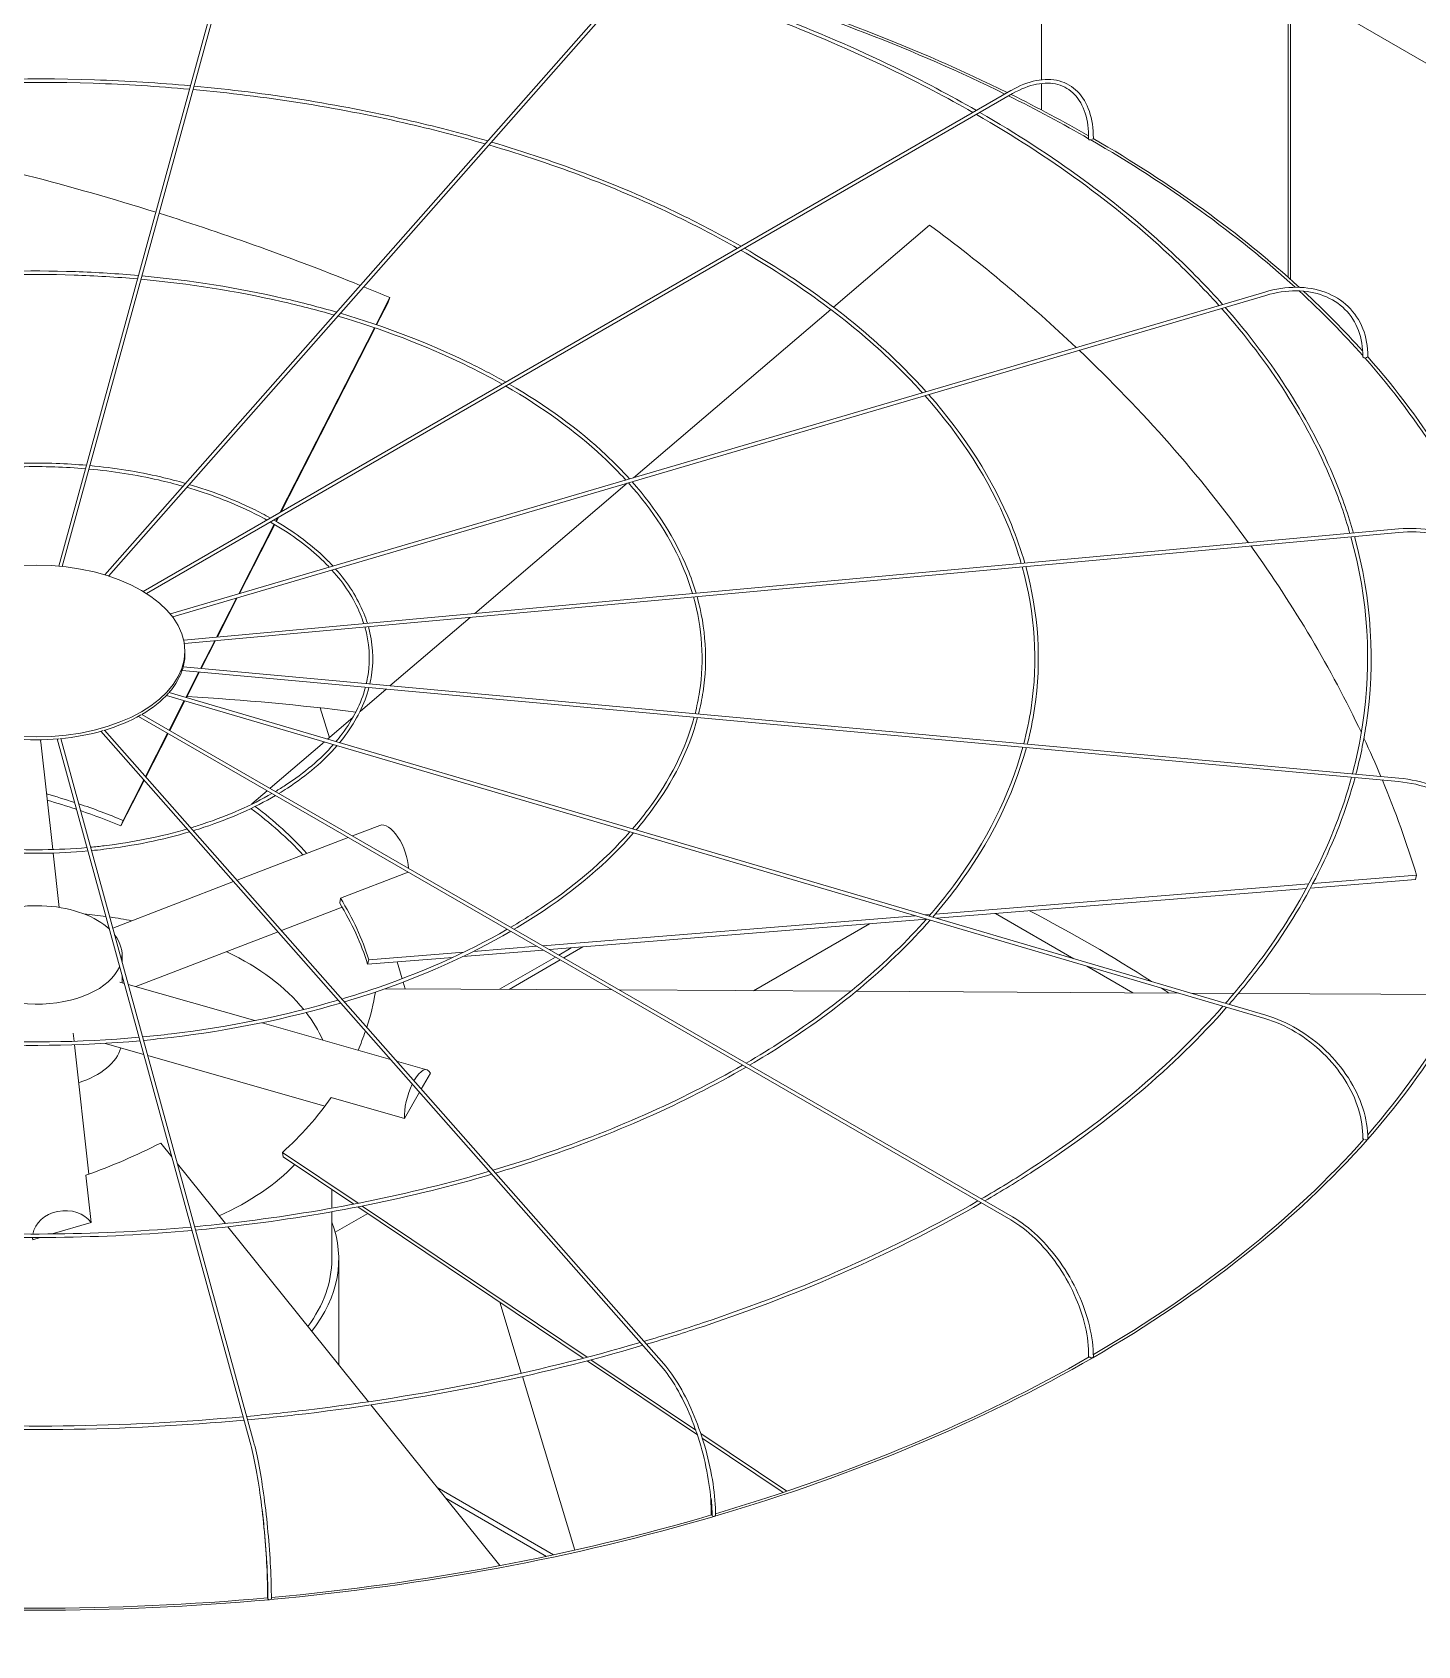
# Model space of a CAD drawing. Header units: millimetres. Extents: x -312439 to 477422, y -331570 to 212570.
# Drawn here: x 396449.8 to 396693, y 92629.3 to 92912.6 of the extents above; entities that cross this region are included whole.
import ezdxf

# ---------------------------------------------------------------- set-up
doc = ezdxf.new("R2010")
doc.units = ezdxf.units.MM

msp = doc.modelspace()

# ---------------------------------------------------------------- linework, layer by layer
at = {"color": 0, "linetype": 'Continuous', "lineweight": 0, "extrusion": (8.40036e-17, 0.816497, 0.57735)}
for p, q in [((396626.939, 93020.749), (396626.939, 92904.204)), ((396670.246, 92995.746), (396670.246, 92869.541)), ((396670.679, 92995.996), (396670.679, 92869.156)), ((396488.037, 92941.363), (396454.416, 92818.805)), ((396455.035, 92818.746), (396488.628, 92941.201)), ((396560.177, 92927.964), (396462.495, 92817.28)), ((396560.636, 92927.559), (396463.136, 92817.08)), ((396789.246, 92852.429), (396670.679, 92920.883)), ((396469.246, 92814.369), (396621.563, 92902.309)), ((396469.837, 92814.003), (396621.869, 92901.779)), ((396626.939, 92903.568), (396626.939, 92898.911)), ((396607.273, 92878.706), (396590.414, 92864.302)), ((396474.007, 92810.41), (396666.173, 92866.941)), ((396474.415, 92809.892), (396666.346, 92866.353)), ((396510.124, 92861.226), (396512.542, 92865.966)), ((396512.172, 92864.999), (396510.229, 92861.19)), ((396512.172, 92864.999), (396512.542, 92865.966)), ((396589.938, 92863.895), (396555.343, 92834.337)), ((396493.308, 92828.261), (396509.843, 92860.674)), ((396509.948, 92860.639), (396493.482, 92828.362)), ((396554.203, 92833.364), (396527.453, 92810.508)), ((396492.971, 92827.359), (396492.615, 92826.662)), ((396476.351, 92805.835), (396689.65, 92825.34)), ((396689.706, 92824.73), (396476.465, 92805.231)), ((396486.002, 92813.939), (396492.242, 92826.171)), ((396492.336, 92826.116), (396486.146, 92813.981)), ((396492.521, 92826.718), (396492.797, 92827.259)), ((396482.138, 92806.365), (396485.618, 92813.188)), ((396485.763, 92813.23), (396482.267, 92806.376)), ((396526.647, 92809.82), (396512.562, 92797.786)), ((396479.312, 92800.826), (396481.809, 92805.719)), ((396481.937, 92805.731), (396479.43, 92800.815)), ((396476.568, 92803.397), (396476.568, 92803.897)), ((396689.65, 92780.977), (396476.084, 92800.506)), ((396476.264, 92801.105), (396689.706, 92781.587)), ((396476.721, 92795.747), (396479.013, 92800.238)), ((396479.13, 92800.228), (396476.828, 92795.715)), ((396666.346, 92739.964), (396473.777, 92796.613)), ((396511.912, 92797.23), (396507.306, 92793.294)), ((396666.173, 92739.376), (396473.317, 92796.11)), ((396473.802, 92790.025), (396476.438, 92795.192)), ((396476.545, 92795.16), (396473.897, 92789.97)), ((396500.339, 92793.927), (396501.92, 92788.693)), ((396621.563, 92704.008), (396468.396, 92792.439)), ((396621.869, 92704.538), (396469.015, 92792.789)), ((396506.044, 92792.216), (396501.608, 92788.426)), ((396451.254, 92787.882), (396453.348, 92769.05)), ((396488.037, 92664.954), (396454.154, 92788.466)), ((396488.628, 92665.116), (396454.774, 92788.522)), ((396560.177, 92678.353), (396461.809, 92789.815)), ((396462.46, 92790.003), (396560.636, 92678.758)), ((396469.64, 92781.867), (396473.524, 92789.478)), ((396473.618, 92789.424), (396469.718, 92781.778)), ((396501.052, 92787.951), (396491.512, 92779.8)), ((396469.419, 92781.192), (396465.337, 92773.189)), ((396465.707, 92774.156), (396469.341, 92781.28)), ((396491.018, 92779.378), (396488.314, 92777.067)), ((396488.3, 92777.015), (396488.314, 92777.067)), ((396465.337, 92773.189), (396465.707, 92774.156)), ((396505.245, 92771.164), (396485.716, 92763.652)), ((396510.774, 92773.291), (396505.98, 92771.447)), ((396453.416, 92768.439), (396454.478, 92758.893)), ((396503.88, 92760.515), (396515.769, 92765.088)), ((396485.106, 92763.417), (396463.899, 92755.26)), ((396608.317, 92757.721), (396673.877, 92763.024)), ((396673.45, 92762.231), (396608.508, 92756.979)), ((396692.587, 92763.779), (396674.179, 92762.29)), ((396674.602, 92763.083), (396692.793, 92764.554)), ((396692.587, 92763.779), (396692.793, 92764.554)), ((396504.178, 92758.908), (396493.52, 92754.809)), ((396539.407, 92752.148), (396604.784, 92757.436)), ((396606.739, 92756.836), (396540.559, 92751.483)), ((396606.486, 92757.573), (396607.45, 92757.651)), ((396632.645, 92749.878), (396618.892, 92757.818)), ((396492.91, 92754.574), (396467.96, 92744.977)), ((396596.779, 92756.03), (396576.398, 92744.263)), ((396508.836, 92749.675), (396525.551, 92751.027)), ((396539.485, 92751.396), (396525.354, 92750.253)), ((396527.214, 92751.161), (396538.333, 92752.061)), ((396544.403, 92751.794), (396542.212, 92750.529)), ((396543.078, 92750.029), (396546.417, 92751.957)), ((396465.525, 92750.55), (396465.525, 92749.331)), ((396523.617, 92750.112), (396508.63, 92748.9)), ((396508.63, 92748.9), (396508.836, 92749.675)), ((396513.813, 92749.319), (396514.703, 92746.373)), ((396541.599, 92750.175), (396531.789, 92744.511)), ((396533.504, 92744.501), (396542.465, 92749.675)), ((396643.013, 92743.892), (396634.9, 92748.576)), ((396465.925, 92745.559), (396465.135, 92745.784)), ((396465.525, 92747.016), (396465.525, 92745.673)), ((396488.833, 92739.014), (396466.614, 92745.362)), ((396514.881, 92745.785), (396515.238, 92744.603)), ((396551.6, 92744.401), (396511.704, 92744.623)), ((396593.459, 92744.168), (396552.837, 92744.394)), ((396650.973, 92743.848), (396594.42, 92744.163)), ((396660.745, 92743.794), (396653.185, 92743.836)), ((396699.206, 92743.58), (396661.54, 92743.789)), ((396457.092, 92735.385), (396456.936, 92736.789)), ((396512.645, 92732.212), (396490.11, 92738.65)), ((396459.687, 92712.04), (396457.16, 92734.774)), ((396469.347, 92733.084), (396462.552, 92735.025)), ((396501.158, 92723.996), (396470.036, 92732.887)), ((396519.066, 92730.377), (396513.737, 92731.9)), ((396519.661, 92729.815), (396518.057, 92727.005)), ((396515.105, 92721.832), (396502.254, 92725.503)), ((396517.736, 92726.443), (396515.105, 92721.832)), ((396474.285, 92715.085), (396472.329, 92717.524)), ((396493.843, 92715.109), (396493.678, 92715.87)), ((396493.678, 92715.87), (396506.962, 92706.943)), ((396506.212, 92706.797), (396493.843, 92715.109)), ((396460.094, 92703.596), (396459.176, 92711.858)), ((396483.674, 92703.377), (396475.25, 92713.881)), ((396502.349, 92706.078), (396502.349, 92709.392)), ((396546.485, 92679.733), (396506.932, 92706.313)), ((396507.68, 92706.461), (396547.182, 92679.915)), ((396453.231, 92701.557), (396460.094, 92703.596)), ((396508.767, 92672.089), (396484.128, 92702.812)), ((396502.349, 92697.107), (396502.349, 92705.456)), ((396508.658, 92705.153), (396502.935, 92701.849)), ((396449.799, 92700.932), (396449.842, 92700.549)), ((396449.842, 92700.549), (396451.13, 92700.932)), ((396503.574, 92678.564), (396503.574, 92697.107)), ((396531.864, 92689.558), (396535.628, 92677.098)), ((396566.529, 92666.263), (396547.163, 92679.277)), ((396547.859, 92679.46), (396566.241, 92667.107)), ((396535.806, 92676.51), (396545.011, 92646.033)), ((396531.84, 92643.32), (396509.211, 92671.536)), ((396567.129, 92666.511), (396582.22, 92656.369)), ((396581.574, 92656.152), (396567.402, 92665.676)), ((396541.288, 92645.22), (396520.856, 92657.016)), ((396522.35, 92655.154), (396540.02, 92644.951))]:
    msp.add_line(p, q, dxfattribs=at)
at = {"color": 0, "linetype": 'Continuous', "lineweight": 0}
for centre, major_axis, ratio, start_param, end_param in [((396450.55, 92786.886), (-261.613, 0), 0.5773503, 4.0051997, 4.2408431), ((396450.55, 92786.886), (-262.225, 0), 0.5773503, 4.0050166, 4.2406095), ((396450.55, 92786.886), (-261.613, 0), 0.5773503, 3.9286416, 4.0018792), ((396450.55, 92786.886), (-262.225, 0), 0.5773503, 3.9309746, 4.001704), ((396450.92, 92745.169), (-236.033, 90.421), 0.5343599, 4.8289255, 5.0170065), ((396635.538, 92893.814), (0.306, -0.004), 0.5683066, 3.1415927, 3.9346429), ((396635.538, 92893.814), (0.306, -0.004), 0.5683066, 3.9346429, 5.5054392), ((396450.55, 92786.886), (-261.613, 0), 0.5773503, 3.7066773, 3.9265771), ((396635.754, 92893.939), (-0.306, 0), 0.5773503, 1.8326303, 3.1415927), ((396450.55, 92786.886), (-262.225, 0), 0.5773503, 3.705131, 3.9265633), ((396450.92, 92745.169), (-236.033, 90.421), 0.5343599, 4.6778989, 4.8264893), ((396450.755, 92744.977), (244.29, -64.884), 0.7560981, 0.9482496, 1.0897919), ((396450.92, 92745.169), (-236.033, 90.421), 0.5343599, 4.655659, 4.6753292), ((396450.55, 92786.886), (-261.613, 0), 0.5773503, 3.6151503, 3.7017035), ((396450.55, 92786.886), (-262.225, 0), 0.5773503, 3.6198551, 3.6998544), ((396450.755, 92744.977), (244.29, -64.884), 0.7560981, 0.7473423, 0.9452164), ((396683.676, 92855.56), (-0.306, 0.005), 0.5715189, 0, 0.4809344), ((396683.676, 92855.56), (-0.306, 0.005), 0.5715189, 0.4809344, 2.0517307), ((396450.55, 92786.886), (-261.613, 0), 0.5773503, 3.3623861, 3.6122993), ((396683.949, 92855.64), (-0.306, 0), 0.5773503, 1.5184711, 3.1415927), ((396450.55, 92786.886), (-262.225, 0), 0.5773503, 3.3525846, 3.6125039), ((396450.755, 92744.977), (244.29, -64.884), 0.7560981, 0.5676523, 0.7441319), ((396450.441, 92803.397), (-26.126, 0), 0.5773503, 2.9880814, 3.1415927), ((396450.441, 92803.397), (-26.126, 0), 0.5773503, 2.6739221, 2.9809447), ((396450.441, 92803.397), (-26.126, 0), 0.5773503, 2.3597628, 2.6667854), ((396450.55, 92645.646), (-261.613, 0), 0.5773503, 4.4965959, 4.611374), ((396450.441, 92803.397), (-26.126, 0), 0.5773503, 2.0456036, 2.3526262), ((396450.441, 92803.397), (-26.126, 0), 0.5773503, 1.417285, 1.7243076), ((396445.761, 92787.272), (-5.494, -0.611), 0.8148193, 3.1415927, 3.239858), ((396450.441, 92803.397), (-26.126, 0), 0.5773503, 1.7314443, 2.0384669), ((396450.755, 92744.977), (244.29, -64.884), 0.7560981, 0.5274276, 0.562586), ((396450.755, 92744.977), (244.29, -64.884), 0.7560981, 0.4379774, 0.5241031), ((396450.92, 92745.169), (56.639, -21.698), 0.5343599, 1.6636456, 1.7494756), ((396450.55, 92744.203), (-56.639, 21.698), 0.5343599, 4.7930664, 4.8825345), ((396450.92, 92745.169), (56.639, -21.698), 0.5343599, 1.5140664, 1.6514841), ((396450.755, 92744.977), (58.621, -15.57), 0.7560981, 1.0889957, 1.0897919), ((396450.755, 92744.977), (58.621, -15.57), 0.7560981, 0.8588781, 1.0770864), ((396450.55, 92744.203), (-56.639, 21.698), 0.5343599, 4.655659, 4.78086), ((396450.55, 92744.203), (58.621, -15.57), 0.7560981, 0.8715668, 1.0888975), ((396512.759, 92768.131), (-1.984, 5.159), 0.4527097, 4.0715694, 6.2831853), ((396450.55, 92786.886), (-261.613, 0), 0.5773503, 2.6753447, 2.9836943), ((396450.55, 92786.886), (-262.225, 0), 0.5773503, 2.6707914, 2.9843582), ((396450.55, 92750.55), (-14.976, 0), 0.5773503, 3.6916997, 5.4977871), ((396450.55, 92744.203), (58.621, -15.57), 0.7560981, 0.4379774, 0.6726233), ((396450.755, 92744.977), (58.621, -15.57), 0.7560981, 0.4379774, 0.6748983), ((396450.55, 92728.238), (-51.8, 0), 0.5773503, 4.4755897, 4.5522282), ((396450.55, 92728.238), (-51.8, 0), 0.5773503, 4.3841689, 4.46244), ((396450.55, 92645.646), (-261.613, 0), 0.5773503, 3.867145, 3.9833748), ((396450.55, 92750.55), (-14.976, 0), 0.5773503, 3.0357663, 3.5615783), ((396450.55, 92728.238), (-51.8, 0), 0.5773503, 3.5810046, 4.0125195), ((396450.55, 92750.55), (-14.976, 0), 0.5773503, 0.1968015, 2.9056449), ((396450.385, 92744.964), (59.282, 12.821), 0.7719474, 5.8595474, 5.99043), ((396450.55, 92645.646), (-261.613, 0), 0.5773503, 3.8494737, 3.8569689), ((396450.55, 92728.238), (-51.8, 0), 0.5773503, 3.3906549, 3.5616615), ((396450.385, 92744.964), (59.282, 12.821), 0.7719474, 5.7736505, 5.8452628), ((396450.55, 92735.642), (-14.976, 0), 0.5773503, 2.0838772, 2.9778132), ((396517.548, 92725.062), (1.518, 5.315), 0.3621096, 5.9116388, 7.2697762), ((396450.385, 92744.964), (59.282, 12.821), 0.7719474, 5.3512156, 5.5881365), ((396517.548, 92725.062), (1.518, 5.315), 0.3621096, 1.1204156, 2.3231422), ((396450.179, 92745.142), (-56.425, -22.248), 0.5660586, 1.5074553, 1.7443762), ((396450.55, 92786.886), (-262.225, 0), 0.5773503, 2.0421116, 2.6702774), ((396450.55, 92786.886), (-261.613, 0), 0.5773503, 2.358999, 2.669365), ((396683.676, 92718.336), (-0.306, 0.005), 0.5830421, 0, 1.1094484), ((396683.949, 92718.256), (-0.306, 0), 0.5773503, 0.5759933, 3.1415927), ((396450.55, 92728.238), (-51.8, 0), 0.5773503, 2.2375498, 2.6358707), ((396455.338, 92701.133), (5.494, 0.611), 0.8148193, 0.440938, 2.9148909), ((396450.55, 92697.107), (-53.025, 0), 0.5773503, 2.7158894, 3.3569527), ((396455.338, 92701.133), (5.494, 0.611), 0.8148193, 3.0505707, 3.1356266), ((396450.55, 92697.107), (51.8, 0), 0.5773503, 5.8780508, 6.2831853), ((396635.538, 92680.083), (-0.306, 0.004), 0.5862544, 0, 0.7932918), ((396450.55, 92786.886), (-261.613, 0), 0.5773503, 2.0437737, 2.355024), ((396635.754, 92679.958), (-0.306, 0), 0.5773503, 0.261834, 3.1415927), ((396450.55, 92786.886), (-262.225, 0), 0.5773503, 1.7280308, 2.0415976), ((396450.55, 92786.886), (-261.613, 0), 0.5773503, 1.7289191, 2.0406845), ((396569.281, 92652.29), (-0.306, 0.003), 0.5885883, 0, 0.4763277), ((396569.42, 92652.132), (-0.306, 0), 0.5773503, 0, 3.1415927), ((396450.55, 92646.146), (262.225, 0), 0.5773503, 3.1415927, 5.4977871), ((396450.55, 92646.146), (262.225, 0), 0.5773503, 5.4977871, 6.2831853), ((396450.55, 92786.886), (-261.613, 0), 0.5773503, 1.41439, 1.726367), ((396491.39, 92637.678), (-0.306, 0.001), 0.5898153, 0, 0.1588369), ((396450.55, 92786.886), (-262.225, 0), 0.5773503, 1.4139544, 1.727034), ((396491.438, 92637.504), (-0.306, 0), 0.5773503, 0, 3.1415927)]:
    msp.add_ellipse(centre, major_axis=major_axis, ratio=ratio, start_param=start_param, end_param=end_param, dxfattribs=at)
msp.add_ellipse((396450.441, 92803.897), major_axis=(26.126, 0), ratio=0.5773503, dxfattribs=at)
for points, knots in [([(396614.914, 92898.47), (396610.311, 92901.099), (396605.519, 92903.618), (396587.021, 92912.557), (396572.198, 92918.21), (396556.463, 92922.83)], [4.71777189, 4.71777189, 4.71777189, 4.71777189, 4.80086127, 4.80086127, 5.02732174, 5.02732174, 5.02732174, 5.02732174]), ([(396615.528, 92898.825), (396610.913, 92901.47), (396606.109, 92904.004), (396587.559, 92913), (396572.693, 92918.688), (396556.91, 92923.337)], [4.71590946, 4.71590946, 4.71590946, 4.71590946, 4.79913358, 4.79913358, 5.02600568, 5.02600568, 5.02600568, 5.02600568]), ([(396477.556, 92903.155), (396471.972, 92903.658), (396466.346, 92904.005), (396448.229, 92904.617), (396435.675, 92904.267), (396423.327, 92903.155)], [5.34296141, 5.34296141, 5.34296141, 5.34296141, 5.43938168, 5.43938168, 5.65261288, 5.65261288, 5.65261288, 5.65261288]), ([(396477.391, 92902.555), (396471.784, 92903.058), (396466.134, 92903.404), (396448.126, 92903.999), (396435.708, 92903.651), (396423.492, 92902.555)], [5.34359392, 5.34359392, 5.34359392, 5.34359392, 5.44060854, 5.44060854, 5.65198037, 5.65198037, 5.65198037, 5.65198037]), ([(396636.06, 92893.939), (396636.06, 92895.664), (396635.824, 92897.259), (396634.891, 92900.038), (396634.192, 92901.222), (396632.394, 92903.042), (396631.295, 92903.678), (396628.827, 92904.33), (396627.461, 92904.347), (396624.596, 92903.778), (396623.097, 92903.19), (396621.589, 92902.324), (396621.576, 92902.317), (396621.563, 92902.309)], [3.1415927, 3.1415927, 3.1415927, 3.1415927, 3.4557519, 3.4557519, 3.7699112, 3.7699112, 4.0826965, 4.0826965, 4.3954482, 4.3954482, 4.7096075, 4.7096075, 4.712389, 4.712389, 4.712389, 4.712389]), ([(396529.28, 92892.955), (396524.627, 92894.306), (396519.869, 92895.538), (396503.108, 92899.369), (396490.671, 92901.335), (396478.011, 92902.498)], [5.03177949, 5.03177949, 5.03177949, 5.03177949, 5.12085286, 5.12085286, 5.34001919, 5.34001919, 5.34001919, 5.34001919]), ([(396529.728, 92893.462), (396525.065, 92894.823), (396520.296, 92896.063), (396503.446, 92899.933), (396490.923, 92901.923), (396478.175, 92903.098)], [5.03001504, 5.03001504, 5.03001504, 5.03001504, 5.11913743, 5.11913743, 5.33939405, 5.33939405, 5.33939405, 5.33939405]), ([(396621.869, 92901.779), (396623.307, 92902.609), (396624.738, 92903.169), (396627.438, 92903.704), (396628.704, 92903.679), (396630.956, 92903.066), (396631.942, 92902.478), (396633.565, 92900.785), (396634.201, 92899.676), (396635.046, 92897.029), (396635.254, 92895.491), (396635.232, 92893.818)], [1.5707963, 1.5707963, 1.5707963, 1.5707963, 1.8880644, 1.8880644, 2.2053324, 2.2053324, 2.5226004, 2.5226004, 2.8398685, 2.8398685, 3.1571365, 3.1571365, 3.1571365, 3.1571365]), ([(396658.756, 92864.759), (396656.024, 92867.821), (396653.09, 92870.822), (396640.4, 92882.718), (396629.024, 92891.031), (396616.141, 92898.472)], [4.40270972, 4.40270972, 4.40270972, 4.40270972, 4.47899466, 4.47899466, 4.71221436, 4.71221436, 4.71221436, 4.71221436]), ([(396658.106, 92864.567), (396655.369, 92867.62), (396652.43, 92870.614), (396639.749, 92882.448), (396628.391, 92890.717), (396615.528, 92898.118)], [4.40451603, 4.40451603, 4.40451603, 4.40451603, 4.48100319, 4.48100319, 4.71406654, 4.71406654, 4.71406654, 4.71406654]), ([(396573.59, 92874.612), (396570.197, 92876.542), (396566.668, 92878.393), (396552.86, 92885.063), (396541.737, 92889.301), (396529.93, 92892.765)], [4.7196458, 4.7196458, 4.7196458, 4.7196458, 4.80114658, 4.80114658, 5.02763075, 5.02763075, 5.02763075, 5.02763075]), ([(396574.204, 92874.967), (396570.8, 92876.913), (396567.258, 92878.78), (396553.398, 92885.505), (396542.232, 92889.779), (396530.377, 92893.272)], [4.71715813, 4.71715813, 4.71715813, 4.71715813, 4.79884427, 4.79884427, 5.02587671, 5.02587671, 5.02587671, 5.02587671]), ([(396606.038, 92849.251), (396604.028, 92851.481), (396601.873, 92853.669), (396592.406, 92862.498), (396583.871, 92868.705), (396574.205, 92874.26)], [4.40671458, 4.40671458, 4.40671458, 4.40671458, 4.48133637, 4.48133637, 4.71470569, 4.71470569, 4.71470569, 4.71470569]), ([(396606.69, 92849.442), (396604.683, 92851.682), (396602.533, 92853.878), (396593.058, 92862.767), (396584.505, 92869.019), (396574.818, 92874.614)], [4.40429576, 4.40429576, 4.40429576, 4.40429576, 4.47865981, 4.47865981, 4.7122362, 4.7122362, 4.7122362, 4.7122362]), ([(396468.416, 92869.838), (396464.742, 92870.166), (396461.042, 92870.394), (396449.032, 92870.802), (396440.682, 92870.573), (396432.467, 92869.838)], [5.34408303, 5.34408303, 5.34408303, 5.34408303, 5.43906993, 5.43906993, 5.65149126, 5.65149126, 5.65149126, 5.65149126]), ([(396468.251, 92869.238), (396464.554, 92869.566), (396460.83, 92869.792), (396448.93, 92870.184), (396440.715, 92869.956), (396432.631, 92869.238)], [5.34503474, 5.34503474, 5.34503474, 5.34503474, 5.44090812, 5.44090812, 5.65053954, 5.65053954, 5.65053954, 5.65053954]), ([(396502.755, 92862.899), (396499.724, 92863.773), (396496.626, 92864.572), (396485.552, 92867.1), (396477.285, 92868.407), (396468.871, 92869.181)], [5.03439168, 5.03439168, 5.03439168, 5.03439168, 5.12127422, 5.12127422, 5.3396756, 5.3396756, 5.3396756, 5.3396756]), ([(396503.203, 92863.407), (396500.162, 92864.29), (396497.054, 92865.097), (396485.89, 92867.664), (396477.538, 92868.994), (396469.035, 92869.781)], [5.03173968, 5.03173968, 5.03173968, 5.03173968, 5.11870396, 5.11870396, 5.33874043, 5.33874043, 5.33874043, 5.33874043]), ([(396684.256, 92855.64), (396684.256, 92857.373), (396683.956, 92859.023), (396682.78, 92861.993), (396681.904, 92863.311), (396679.663, 92865.478), (396678.3, 92866.326), (396675.228, 92867.467), (396673.521, 92867.761), (396669.933, 92867.774), (396668.052, 92867.493), (396666.173, 92866.941)], [4.712389, 4.712389, 4.712389, 4.712389, 5.0265482, 5.0265482, 5.3407075, 5.3407075, 5.6548668, 5.6548668, 5.969026, 5.969026, 6.2831853, 6.2831853, 6.2831853, 6.2831853]), ([(396666.346, 92866.353), (396668.162, 92866.887), (396669.975, 92867.154), (396673.409, 92867.131), (396675.031, 92866.841), (396677.923, 92865.741), (396679.194, 92864.931), (396681.268, 92862.873), (396682.073, 92861.624), (396683.138, 92858.801), (396683.398, 92857.227), (396683.37, 92855.565)], [0, 0, 0, 0, 0.317268, 0.317268, 0.6345361, 0.6345361, 0.9518041, 0.9518041, 1.2690722, 1.2690722, 1.5863402, 1.5863402, 1.5863402, 1.5863402]), ([(396681.728, 92824.616), (396680.842, 92827.735), (396679.767, 92830.835), (396674.195, 92844.425), (396667.698, 92854.636), (396659.205, 92864.253)], [4.08953528, 4.08953528, 4.08953528, 4.08953528, 4.15944113, 4.15944113, 4.39851052, 4.39851052, 4.39851052, 4.39851052]), ([(396532.275, 92850.759), (396530.09, 92851.993), (396527.821, 92853.178), (396518.701, 92857.578), (396511.281, 92860.402), (396503.405, 92862.71)], [4.72327264, 4.72327264, 4.72327264, 4.72327264, 4.80171455, 4.80171455, 5.02817129, 5.02817129, 5.02817129, 5.02817129]), ([(396532.89, 92851.114), (396530.693, 92852.365), (396528.411, 92853.565), (396519.239, 92858.021), (396511.776, 92860.88), (396503.852, 92863.217)], [4.71952861, 4.71952861, 4.71952861, 4.71952861, 4.7982649, 4.7982649, 5.02554265, 5.02554265, 5.02554265, 5.02554265]), ([(396681.107, 92824.559), (396680.22, 92827.667), (396679.143, 92830.758), (396673.565, 92844.295), (396667.063, 92854.471), (396658.557, 92864.062)], [4.09036759, 4.09036759, 4.09036759, 4.09036759, 4.16055829, 4.16055829, 4.40029723, 4.40029723, 4.40029723, 4.40029723]), ([(396553.978, 92833.936), (396552.692, 92835.348), (396551.319, 92836.734), (396545.066, 92842.556), (396539.358, 92846.7), (396532.892, 92850.408)], [4.41096312, 4.41096312, 4.41096312, 4.41096312, 4.4820009, 4.4820009, 4.71586354, 4.71586354, 4.71586354, 4.71586354]), ([(396554.63, 92834.128), (396553.348, 92835.548), (396551.98, 92836.943), (396545.718, 92842.826), (396539.991, 92847.015), (396533.505, 92850.762)], [4.40730528, 4.40730528, 4.40730528, 4.40730528, 4.47799052, 4.47799052, 4.71216027, 4.71216027, 4.71216027, 4.71216027]), ([(396623.396, 92819.282), (396622.741, 92821.543), (396621.953, 92823.792), (396617.788, 92833.892), (396612.895, 92841.539), (396606.491, 92848.745)], [4.09258463, 4.09258463, 4.09258463, 4.09258463, 4.16074385, 4.16074385, 4.40108815, 4.40108815, 4.40108815, 4.40108815]), ([(396624.017, 92819.338), (396623.364, 92821.61), (396622.578, 92823.869), (396618.418, 92834.022), (396613.53, 92841.703), (396607.14, 92848.936)], [4.09145544, 4.09145544, 4.09145544, 4.09145544, 4.15925512, 4.15925512, 4.39870409, 4.39870409, 4.39870409, 4.39870409]), ([(396459.276, 92836.521), (396457.513, 92836.675), (396455.738, 92836.783), (396449.836, 92836.986), (396445.689, 92836.878), (396441.607, 92836.521)], [5.34742678, 5.34742678, 5.34742678, 5.34742678, 5.43812478, 5.43812478, 5.64814751, 5.64814751, 5.64814751, 5.64814751]), ([(396459.111, 92835.92), (396457.325, 92836.074), (396455.526, 92836.181), (396449.734, 92836.368), (396445.722, 92836.261), (396441.771, 92835.92)], [5.34934775, 5.34934775, 5.34934775, 5.34934775, 5.44178794, 5.44178794, 5.64622654, 5.64622654, 5.64622654, 5.64622654]), ([(396476.229, 92832.841), (396474.821, 92833.24), (396473.384, 92833.606), (396467.997, 92834.831), (396463.901, 92835.478), (396459.731, 92835.865)], [5.04221465, 5.04221465, 5.04221465, 5.04221465, 5.12251796, 5.12251796, 5.33864709, 5.33864709, 5.33864709, 5.33864709]), ([(396476.678, 92833.35), (396475.259, 92833.757), (396473.812, 92834.131), (396468.335, 92835.395), (396464.153, 92836.065), (396459.896, 92836.464)], [5.03687901, 5.03687901, 5.03687901, 5.03687901, 5.11739529, 5.11739529, 5.33679188, 5.33679188, 5.33679188, 5.33679188]), ([(396491.575, 92827.261), (396490.587, 92827.815), (396489.565, 92828.35), (396485.081, 92830.536), (396481.321, 92831.981), (396477.328, 92833.161)], [4.72658474, 4.72658474, 4.72658474, 4.72658474, 4.79652126, 4.79652126, 5.0245472, 5.0245472, 5.0245472, 5.0245472]), ([(396565.687, 92814.004), (396565.265, 92815.423), (396564.765, 92816.834), (396562.012, 92823.496), (396558.731, 92828.612), (396554.433, 92833.431)], [4.09685918, 4.09685918, 4.09685918, 4.09685918, 4.16111414, 4.16111414, 4.40251946, 4.40251946, 4.40251946, 4.40251946]), ([(396566.308, 92814.061), (396565.888, 92815.49), (396565.39, 92816.911), (396562.643, 92823.627), (396559.366, 92828.776), (396555.082, 92833.622)], [4.09510983, 4.09510983, 4.09510983, 4.09510983, 4.15888353, 4.15888353, 4.39893942, 4.39893942, 4.39893942, 4.39893942]), ([(396490.957, 92826.904), (396489.982, 92827.443), (396488.974, 92827.963), (396484.543, 92830.093), (396480.826, 92831.503), (396476.88, 92832.654)], [4.73414686, 4.73414686, 4.73414686, 4.73414686, 4.80339703, 4.80339703, 5.02979007, 5.02979007, 5.02979007, 5.02979007]), ([(396501.912, 92818.619), (396501.354, 92819.213), (396500.765, 92819.798), (396497.727, 92822.614), (396494.845, 92824.695), (396491.578, 92826.555)], [4.42373247, 4.42373247, 4.42373247, 4.42373247, 4.48397953, 4.48397953, 4.71933502, 4.71933502, 4.71933502, 4.71933502]), ([(396502.569, 92818.812), (396502.013, 92819.414), (396501.427, 92820.007), (396498.378, 92822.884), (396495.478, 92825.01), (396492.192, 92826.91)], [4.41624247, 4.41624247, 4.41624247, 4.41624247, 4.47598634, 4.47598634, 4.71193426, 4.71193426, 4.71193426, 4.71193426]), ([(396709.593, 92810.618), (396709.593, 92812.354), (396709.26, 92814.062), (396707.961, 92817.248), (396706.996, 92818.726), (396704.531, 92821.305), (396703.033, 92822.406), (396699.653, 92824.127), (396697.772, 92824.746), (396693.81, 92825.448), (396691.73, 92825.53), (396689.65, 92825.34)], [4.712389, 4.712389, 4.712389, 4.712389, 5.0265482, 5.0265482, 5.3407075, 5.3407075, 5.6548668, 5.6548668, 5.969026, 5.969026, 6.2831853, 6.2831853, 6.2831853, 6.2831853]), ([(396689.706, 92824.73), (396691.721, 92824.915), (396693.736, 92824.832), (396697.559, 92824.144), (396699.368, 92823.538), (396702.599, 92821.867), (396704.021, 92820.803), (396706.34, 92818.324), (396707.237, 92816.91), (396708.421, 92813.872), (396708.709, 92812.248), (396708.678, 92810.596)], [6.2831853, 6.2831853, 6.2831853, 6.2831853, 6.6004533, 6.6004533, 6.9177214, 6.9177214, 7.2349894, 7.2349894, 7.5522575, 7.5522575, 7.8695255, 7.8695255, 7.8695255, 7.8695255]), ([(396681.539, 92782.334), (396682.294, 92785.19), (396682.891, 92788.059), (396684.992, 92801.938), (396684.302, 92813.054), (396681.276, 92823.959)], [3.77541609, 3.77541609, 3.77541609, 3.77541609, 3.83978539, 3.83978539, 4.08585643, 4.08585643, 4.08585643, 4.08585643]), ([(396682.157, 92782.277), (396682.911, 92785.14), (396683.506, 92788.017), (396685.603, 92801.933), (396684.914, 92813.084), (396681.896, 92824.016)], [3.77616248, 3.77616248, 3.77616248, 3.77616248, 3.84020832, 3.84020832, 4.08505688, 4.08505688, 4.08505688, 4.08505688]), ([(396507.971, 92808.727), (396507.786, 92809.302), (396507.576, 92809.875), (396506.237, 92813.101), (396504.567, 92815.684), (396502.374, 92818.117)], [4.10975269, 4.10975269, 4.10975269, 4.10975269, 4.16221832, 4.16221832, 4.40682155, 4.40682155, 4.40682155, 4.40682155]), ([(396508.595, 92808.784), (396508.412, 92809.369), (396508.202, 92809.952), (396506.867, 92813.231), (396505.203, 92815.848), (396503.024, 92818.308)], [4.10592526, 4.10592526, 4.10592526, 4.10592526, 4.15777238, 4.15777238, 4.39963811, 4.39963811, 4.39963811, 4.39963811]), ([(396623.834, 92787.61), (396624.376, 92789.684), (396624.805, 92791.767), (396626.375, 92802.127), (396625.852, 92810.484), (396623.566, 92818.682)], [3.77736844, 3.77736844, 3.77736844, 3.77736844, 3.83971259, 3.83971259, 4.08656564, 4.08656564, 4.08656564, 4.08656564]), ([(396624.452, 92787.554), (396624.992, 92789.635), (396625.42, 92791.725), (396626.986, 92802.122), (396626.463, 92810.514), (396624.186, 92818.739)], [3.77834287, 3.77834287, 3.77834287, 3.77834287, 3.84027623, 3.84027623, 4.08549455, 4.08549455, 4.08549455, 4.08549455]), ([(396566.125, 92792.888), (396566.455, 92794.183), (396566.719, 92795.483), (396567.757, 92802.323), (396567.402, 92807.917), (396565.86, 92813.405)], [3.78111281, 3.78111281, 3.78111281, 3.78111281, 3.83956511, 3.83956511, 4.08781837, 4.08781837, 4.08781837, 4.08781837]), ([(396566.743, 92792.831), (396567.071, 92794.133), (396567.334, 92795.441), (396568.368, 92802.319), (396568.014, 92807.947), (396566.48, 92813.462)], [3.78251471, 3.78251471, 3.78251471, 3.78251471, 3.8404098, 3.8404098, 4.0861992, 4.0861992, 4.0861992, 4.0861992]), ([(396508.412, 92798.165), (396508.533, 92798.681), (396508.633, 92799.198), (396509.14, 92802.519), (396508.952, 92805.351), (396508.153, 92808.128)], [3.79241111, 3.79241111, 3.79241111, 3.79241111, 3.83910744, 3.83910744, 4.09159713, 4.09159713, 4.09159713, 4.09159713]), ([(396509.028, 92798.109), (396509.148, 92798.632), (396509.247, 92799.156), (396509.75, 92802.515), (396509.563, 92805.381), (396508.773, 92808.185)], [3.79485754, 3.79485754, 3.79485754, 3.79485754, 3.8407928, 3.8407928, 4.08828416, 4.08828416, 4.08828416, 4.08828416]), ([(396503.08, 92787.993), (396503.461, 92788.445), (396503.824, 92788.901), (396506.134, 92791.987), (396507.511, 92794.75), (396508.261, 92797.564)], [3.47410339, 3.47410339, 3.47410339, 3.47410339, 3.51894345, 3.51894345, 3.77424927, 3.77424927, 3.77424927, 3.77424927]), ([(396503.72, 92787.804), (396504.064, 92788.219), (396504.393, 92788.638), (396506.711, 92791.751), (396508.119, 92794.598), (396508.88, 92797.507)], [3.48078418, 3.48078418, 3.48078418, 3.48078418, 3.52099532, 3.52099532, 3.77722211, 3.77722211, 3.77722211, 3.77722211]), ([(396555.142, 92772.678), (396556.088, 92773.774), (396556.982, 92774.886), (396561.714, 92781.215), (396564.456, 92786.698), (396565.968, 92792.287)], [3.46491265, 3.46491265, 3.46491265, 3.46491265, 3.51947788, 3.51947788, 3.77207122, 3.77207122, 3.77207122, 3.77207122]), ([(396555.786, 92772.488), (396556.692, 92773.548), (396557.551, 92774.621), (396562.292, 92780.979), (396565.065, 92786.546), (396566.587, 92792.23)], [3.46836695, 3.46836695, 3.46836695, 3.46836695, 3.52050672, 3.52050672, 3.77360482, 3.77360482, 3.77360482, 3.77360482]), ([(396492.455, 92779.255), (396493.051, 92779.609), (396493.633, 92779.971), (396497.535, 92782.502), (396500.379, 92784.911), (396502.641, 92787.484)], [3.15594616, 3.15594616, 3.15594616, 3.15594616, 3.1998122, 3.1998122, 3.45718678, 3.45718678, 3.45718678, 3.45718678]), ([(396493.063, 92778.905), (396493.567, 92779.209), (396494.063, 92779.519), (396498.008, 92782.08), (396500.955, 92784.594), (396503.288, 92787.293)], [3.16311142, 3.16311142, 3.16311142, 3.16311142, 3.20013863, 3.20013863, 3.46418527, 3.46418527, 3.46418527, 3.46418527]), ([(396607.201, 92757.363), (396608.714, 92759.104), (396610.14, 92760.87), (396617.294, 92770.442), (396621.401, 92778.646), (396623.674, 92787.01)], [3.46185589, 3.46185589, 3.46185589, 3.46185589, 3.51965328, 3.51965328, 3.77134922, 3.77134922, 3.77134922, 3.77134922]), ([(396607.847, 92757.173), (396609.319, 92758.877), (396610.709, 92760.605), (396617.871, 92770.207), (396622.01, 92778.494), (396624.293, 92786.953)], [3.46418406, 3.46418406, 3.46418406, 3.46418406, 3.52033986, 3.52033986, 3.7723822, 3.7723822, 3.7723822, 3.7723822]), ([(396659.251, 92742.051), (396661.335, 92744.439), (396663.295, 92746.862), (396672.871, 92759.678), (396678.342, 92770.597), (396681.378, 92781.733)], [3.46025293, 3.46025293, 3.46025293, 3.46025293, 3.51974047, 3.51974047, 3.77090484, 3.77090484, 3.77090484, 3.77090484]), ([(396659.898, 92741.861), (396661.94, 92744.212), (396663.865, 92746.597), (396673.449, 92759.443), (396678.951, 92770.446), (396681.997, 92781.677)], [3.4620089, 3.4620089, 3.4620089, 3.4620089, 3.52025567, 3.52025567, 3.77168417, 3.77168417, 3.77168417, 3.77168417]), ([(396689.65, 92780.977), (396691.666, 92780.793), (396693.682, 92780.342), (396697.513, 92778.952), (396699.327, 92778.013), (396702.571, 92775.742), (396704, 92774.411), (396706.33, 92771.493), (396707.232, 92769.907), (396708.421, 92766.639), (396708.709, 92764.958), (396708.678, 92763.312)], [0, 0, 0, 0, 0.317268, 0.317268, 0.6345361, 0.6345361, 0.9518041, 0.9518041, 1.2690722, 1.2690722, 1.5863402, 1.5863402, 1.5863402, 1.5863402]), ([(396709.593, 92763.279), (396709.593, 92765.015), (396709.26, 92766.779), (396707.967, 92770.189), (396707.006, 92771.835), (396704.553, 92774.85), (396703.062, 92776.219), (396699.694, 92778.549), (396697.819, 92779.511), (396693.864, 92780.935), (396691.785, 92781.397), (396689.706, 92781.587)], [4.712389, 4.712389, 4.712389, 4.712389, 5.0265482, 5.0265482, 5.3407075, 5.3407075, 5.6548668, 5.6548668, 5.969026, 5.969026, 6.2831853, 6.2831853, 6.2831853, 6.2831853]), ([(396477.591, 92772.857), (396478.332, 92773.08), (396479.063, 92773.313), (396484.189, 92775.025), (396488.255, 92776.827), (396491.847, 92778.899)], [2.837842, 2.837842, 2.837842, 2.837842, 2.88061564, 2.88061564, 3.14113288, 3.14113288, 3.14113288, 3.14113288]), ([(396478.037, 92772.352), (396478.669, 92772.546), (396479.295, 92772.745), (396484.503, 92774.479), (396488.734, 92776.366), (396492.459, 92778.546)], [2.84298262, 2.84298262, 2.84298262, 2.84298262, 2.8793398, 2.8793398, 3.14846238, 3.14846238, 3.14846238, 3.14846238]), ([(396460.003, 92769.461), (396460.798, 92769.537), (396461.591, 92769.622), (396467.432, 92770.324), (396472.344, 92771.318), (396476.944, 92772.665)], [2.52003494, 2.52003494, 2.52003494, 2.52003494, 2.56128493, 2.56128493, 2.82541727, 2.82541727, 2.82541727, 2.82541727]), ([(396460.167, 92768.862), (396460.881, 92768.931), (396461.593, 92769.007), (396467.54, 92769.712), (396472.632, 92770.747), (396477.392, 92772.158)], [2.52186126, 2.52186126, 2.52186126, 2.52186126, 2.55867334, 2.55867334, 2.83065097, 2.83065097, 2.83065097, 2.83065097]), ([(396533.771, 92755.402), (396535.17, 92756.221), (396536.532, 92757.061), (396544.5, 92762.232), (396550.175, 92767.035), (396554.699, 92772.169)], [3.14877196, 3.14877196, 3.14877196, 3.14877196, 3.19991213, 3.19991213, 3.45646828, 3.45646828, 3.45646828, 3.45646828]), ([(396534.381, 92755.05), (396535.687, 92755.82), (396536.961, 92756.609), (396544.973, 92761.81), (396550.752, 92766.718), (396555.346, 92771.979)], [3.15241617, 3.15241617, 3.15241617, 3.15241617, 3.2000755, 3.2000755, 3.46000178, 3.46000178, 3.46000178, 3.46000178]), ([(396441.334, 92768.804), (396442.05, 92768.739), (396442.768, 92768.682), (396448.822, 92768.267), (396454.241, 92768.325), (396459.548, 92768.804)], [2.20116261, 2.20116261, 2.20116261, 2.20116261, 2.23802396, 2.23802396, 2.51122637, 2.51122637, 2.51122637, 2.51122637]), ([(396441.499, 92769.404), (396442.25, 92769.337), (396443.003, 92769.279), (396448.949, 92768.885), (396454.22, 92768.944), (396459.384, 92769.404)], [2.2030547, 2.2030547, 2.2030547, 2.2030547, 2.24193573, 2.24193573, 2.50933428, 2.50933428, 2.50933428, 2.50933428]), ([(396503.737, 92759.639), (396503.795, 92759.859), (396503.84, 92760.11), (396503.873, 92760.429), (396503.877, 92760.472), (396503.88, 92760.515)], [27.2141577, 27.2141577, 27.2141577, 27.2141577, 28.9150445, 28.9150445, 29.1719106, 29.1719106, 29.1719106, 29.1719106]), ([(396575.085, 92731.549), (396577.288, 92732.833), (396579.431, 92734.151), (396591.465, 92741.961), (396599.972, 92749.158), (396606.756, 92756.855)], [3.14637947, 3.14637947, 3.14637947, 3.14637947, 3.19994276, 3.19994276, 3.45622926, 3.45622926, 3.45622926, 3.45622926]), ([(396575.695, 92731.197), (396577.805, 92732.432), (396579.86, 92733.699), (396591.938, 92741.54), (396600.549, 92748.842), (396607.404, 92756.665)], [3.14882268, 3.14882268, 3.14882268, 3.14882268, 3.20005174, 3.20005174, 3.4585926, 3.4585926, 3.4585926, 3.4585926]), ([(396504.117, 92742.801), (396505.769, 92743.293), (396507.401, 92743.808), (396517.824, 92747.287), (396525.966, 92750.895), (396533.16, 92755.047)], [2.8326444, 2.8326444, 2.8326444, 2.8326444, 2.88031456, 2.88031456, 3.14136267, 3.14136267, 3.14136267, 3.14136267]), ([(396504.563, 92742.295), (396506.107, 92742.758), (396507.633, 92743.241), (396518.138, 92746.741), (396526.445, 92750.434), (396533.772, 92754.694)], [2.83524734, 2.83524734, 2.83524734, 2.83524734, 2.87967423, 2.87967423, 3.14504801, 3.14504801, 3.14504801, 3.14504801]), ([(396469.143, 92736.144), (396470.837, 92736.302), (396472.525, 92736.482), (396484.359, 92737.899), (396494.228, 92739.898), (396503.469, 92742.609)], [2.51666009, 2.51666009, 2.51666009, 2.51666009, 2.56064993, 2.56064993, 2.826424, 2.826424, 2.826424, 2.826424]), ([(396469.307, 92735.544), (396470.92, 92735.696), (396472.527, 92735.867), (396484.466, 92737.287), (396494.516, 92739.326), (396503.916, 92742.102)], [2.517588, 2.517588, 2.517588, 2.517588, 2.55933958, 2.55933958, 2.82905034, 2.82905034, 2.82905034, 2.82905034]), ([(396616.388, 92707.703), (396619.399, 92709.453), (396622.326, 92711.251), (396638.425, 92721.7), (396649.761, 92731.288), (396658.806, 92741.544)], [3.14512292, 3.14512292, 3.14512292, 3.14512292, 3.19995757, 3.19995757, 3.45603404, 3.45603404, 3.45603404, 3.45603404]), ([(396616.999, 92707.35), (396619.916, 92709.052), (396622.755, 92710.799), (396638.899, 92721.278), (396650.339, 92730.972), (396659.454, 92741.353)], [3.14696065, 3.14696065, 3.14696065, 3.14696065, 3.20003933, 3.20003933, 3.45780979, 3.45780979, 3.45780979, 3.45780979]), ([(396684.256, 92718.256), (396684.256, 92719.989), (396683.956, 92721.804), (396682.794, 92725.424), (396681.931, 92727.229), (396679.726, 92730.658), (396678.385, 92732.282), (396675.354, 92735.191), (396673.665, 92736.477), (396670.1, 92738.587), (396668.225, 92739.411), (396666.346, 92739.964)], [4.712389, 4.712389, 4.712389, 4.712389, 5.0265482, 5.0265482, 5.3407075, 5.3407075, 5.6548668, 5.6548668, 5.969026, 5.969026, 6.2831853, 6.2831853, 6.2831853, 6.2831853]), ([(396666.173, 92739.376), (396667.989, 92738.842), (396669.808, 92738.041), (396673.267, 92735.983), (396674.906, 92734.726), (396677.839, 92731.885), (396679.133, 92730.3), (396681.243, 92726.964), (396682.06, 92725.213), (396683.138, 92721.724), (396683.398, 92719.985), (396683.37, 92718.342)], [6.2831853, 6.2831853, 6.2831853, 6.2831853, 6.6004533, 6.6004533, 6.9177214, 6.9177214, 7.2349894, 7.2349894, 7.5522575, 7.5522575, 7.8695255, 7.8695255, 7.8695255, 7.8695255]), ([(396432.195, 92735.487), (396433.697, 92735.351), (396435.205, 92735.231), (396447.335, 92734.407), (396458.125, 92734.528), (396468.688, 92735.487)], [2.20014358, 2.20014358, 2.20014358, 2.20014358, 2.23901367, 2.23901367, 2.5122454, 2.5122454, 2.5122454, 2.5122454]), ([(396432.359, 92736.087), (396433.897, 92735.948), (396435.439, 92735.827), (396447.462, 92735.024), (396458.103, 92735.146), (396468.523, 92736.087)], [2.20108803, 2.20108803, 2.20108803, 2.20108803, 2.24097619, 2.24097619, 2.51130095, 2.51130095, 2.51130095, 2.51130095]), ([(396530.642, 92712.745), (396533.206, 92713.506), (396535.738, 92714.303), (396551.459, 92719.549), (396563.677, 92724.963), (396574.474, 92731.195)], [2.8309089, 2.8309089, 2.8309089, 2.8309089, 2.8802112, 2.8802112, 3.14143931, 3.14143931, 3.14143931, 3.14143931]), ([(396531.089, 92712.239), (396533.544, 92712.971), (396535.969, 92713.736), (396551.773, 92719.003), (396564.156, 92724.502), (396575.086, 92730.841)], [2.8326515, 2.8326515, 2.8326515, 2.8326515, 2.87978381, 2.87978381, 3.14390081, 3.14390081, 3.14390081, 3.14390081]), ([(396478.283, 92702.827), (396480.876, 92703.068), (396483.459, 92703.342), (396501.285, 92705.474), (396516.113, 92708.477), (396529.994, 92712.554)], [2.51553267, 2.51553267, 2.51553267, 2.51553267, 2.56043494, 2.56043494, 2.82676017, 2.82676017, 2.82676017, 2.82676017]), ([(396478.447, 92702.227), (396480.959, 92702.461), (396483.462, 92702.727), (396501.392, 92704.862), (396516.4, 92707.905), (396530.441, 92712.047)], [2.51615458, 2.51615458, 2.51615458, 2.51615458, 2.55956039, 2.55956039, 2.82851318, 2.82851318, 2.82851318, 2.82851318]), ([(396557.159, 92682.698), (396560.638, 92683.728), (396564.072, 92684.809), (396585.09, 92691.821), (396601.38, 92699.039), (396615.777, 92707.348)], [2.83000203, 2.83000203, 2.83000203, 2.83000203, 2.88015896, 2.88015896, 3.14141755, 3.14141755, 3.14141755, 3.14141755]), ([(396557.605, 92682.192), (396560.976, 92683.193), (396564.304, 92684.241), (396585.404, 92691.275), (396601.859, 92698.578), (396616.389, 92706.995)], [2.83131179, 2.83131179, 2.83131179, 2.83131179, 2.87983823, 2.87983823, 3.14326557, 3.14326557, 3.14326557, 3.14326557]), ([(396423.219, 92702.77), (396425.543, 92702.56), (396427.875, 92702.376), (396445.975, 92701.163), (396461.987, 92701.349), (396477.663, 92702.77)], [2.20043103, 2.20043103, 2.20043103, 2.20043103, 2.24065263, 2.24065263, 2.51195795, 2.51195795, 2.51195795, 2.51195795]), ([(396621.563, 92704.008), (396623, 92703.178), (396624.443, 92702.079), (396627.19, 92699.452), (396628.493, 92697.924), (396630.826, 92694.594), (396631.856, 92692.793), (396633.536, 92689.098), (396634.187, 92687.206), (396635.046, 92683.523), (396635.254, 92681.733), (396635.232, 92680.087)], [1.5707963, 1.5707963, 1.5707963, 1.5707963, 1.8880644, 1.8880644, 2.2053324, 2.2053324, 2.5226004, 2.5226004, 2.8398685, 2.8398685, 3.1571365, 3.1571365, 3.1571365, 3.1571365]), ([(396636.06, 92679.958), (396636.06, 92681.683), (396635.824, 92683.538), (396634.905, 92687.333), (396634.223, 92689.273), (396632.479, 92693.052), (396631.418, 92694.89), (396629.017, 92698.29), (396627.679, 92699.85), (396624.851, 92702.544), (396623.363, 92703.676), (396621.869, 92704.538)], [3.1415927, 3.1415927, 3.1415927, 3.1415927, 3.4557519, 3.4557519, 3.7699112, 3.7699112, 4.0840704, 4.0840704, 4.3982297, 4.3982297, 4.712389, 4.712389, 4.712389, 4.712389]), ([(396423.055, 92702.17), (396425.344, 92701.962), (396427.64, 92701.78), (396445.848, 92700.546), (396462.008, 92700.73), (396477.828, 92702.17)], [2.19980176, 2.19980176, 2.19980176, 2.19980176, 2.23934285, 2.23934285, 2.51258722, 2.51258722, 2.51258722, 2.51258722]), ([(396487.419, 92669.521), (396490.912, 92669.844), (396494.393, 92670.213), (396518.207, 92673.059), (396537.991, 92677.067), (396556.51, 92682.507)], [2.51495522, 2.51495522, 2.51495522, 2.51495522, 2.56032682, 2.56032682, 2.8268898, 2.8268898, 2.8268898, 2.8268898]), ([(396487.584, 92668.922), (396490.995, 92669.238), (396494.395, 92669.598), (396518.315, 92672.447), (396538.279, 92676.495), (396556.958, 92682.001)], [2.51542291, 2.51542291, 2.51542291, 2.51542291, 2.55967055, 2.55967055, 2.82820543, 2.82820543, 2.82820543, 2.82820543]), ([(396560.177, 92678.353), (396561.091, 92677.317), (396562.011, 92676.013), (396563.772, 92672.987), (396564.612, 92671.262), (396566.117, 92667.576), (396566.782, 92665.615), (396567.869, 92661.655), (396568.291, 92659.657), (396568.85, 92655.825), (396568.987, 92653.992), (396568.975, 92652.322), (396568.974, 92652.307), (396568.974, 92652.293)], [6.2831853, 6.2831853, 6.2831853, 6.2831853, 6.5978301, 6.5978301, 6.9149527, 6.9149527, 7.2322207, 7.2322207, 7.5494887, 7.5494887, 7.8667568, 7.8667568, 7.8695255, 7.8695255, 7.8695255, 7.8695255]), ([(396569.726, 92652.132), (396569.726, 92653.848), (396569.575, 92655.729), (396568.988, 92659.645), (396568.551, 92661.679), (396567.435, 92665.706), (396566.756, 92667.698), (396565.219, 92671.448), (396564.362, 92673.205), (396562.55, 92676.316), (396561.596, 92677.67), (396560.636, 92678.758)], [4.712389, 4.712389, 4.712389, 4.712389, 5.0265482, 5.0265482, 5.3407075, 5.3407075, 5.6548668, 5.6548668, 5.969026, 5.969026, 6.2831853, 6.2831853, 6.2831853, 6.2831853]), ([(396413.918, 92668.865), (396416.993, 92668.584), (396420.077, 92668.34), (396444.36, 92666.696), (396465.889, 92666.944), (396486.965, 92668.865)], [2.19964371, 2.19964371, 2.19964371, 2.19964371, 2.23950729, 2.23950729, 2.51274527, 2.51274527, 2.51274527, 2.51274527]), ([(396414.083, 92669.465), (396417.192, 92669.182), (396420.312, 92668.936), (396444.487, 92667.314), (396465.868, 92667.563), (396486.8, 92669.465)], [2.20011555, 2.20011555, 2.20011555, 2.20011555, 2.24049017, 2.24049017, 2.51227343, 2.51227343, 2.51227343, 2.51227343]), ([(396488.037, 92664.954), (396488.356, 92663.794), (396488.676, 92662.363), (396489.286, 92659.098), (396489.577, 92657.26), (396490.097, 92653.372), (396490.327, 92651.321), (396490.703, 92647.211), (396490.849, 92645.153), (396491.042, 92641.235), (396491.089, 92639.376), (396491.084, 92637.7), (396491.084, 92637.69), (396491.084, 92637.679)], [6.2831853, 6.2831853, 6.2831853, 6.2831853, 6.5984522, 6.5984522, 6.9157202, 6.9157202, 7.2329883, 7.2329883, 7.5502563, 7.5502563, 7.8675244, 7.8675244, 7.8695255, 7.8695255, 7.8695255, 7.8695255]), ([(396491.745, 92637.504), (396491.745, 92639.207), (396491.693, 92641.097), (396491.491, 92645.068), (396491.342, 92647.148), (396490.959, 92651.296), (396490.725, 92653.364), (396490.198, 92657.287), (396489.904, 92659.141), (396489.283, 92662.458), (396488.956, 92663.919), (396488.628, 92665.116)], [4.712389, 4.712389, 4.712389, 4.712389, 5.0265482, 5.0265482, 5.3407075, 5.3407075, 5.6548668, 5.6548668, 5.969026, 5.969026, 6.2831853, 6.2831853, 6.2831853, 6.2831853]), ([(396491.132, 92637.504), (396491.132, 92639.195), (396491.081, 92641.075), (396490.88, 92645.028), (396490.731, 92647.1), (396490.416, 92650.515), (396490.274, 92651.862), (396490.117, 92653.177)], [4.71238898, 4.71238898, 4.71238898, 4.71238898, 5.02654825, 5.02654825, 5.34070751, 5.34070751, 5.54584713, 5.54584713, 5.54584713, 5.54584713])]:
    msp.add_open_spline(points, degree=3, knots=knots, dxfattribs=at)
msp.add_open_spline([(396569.113, 92652.132), (396569.113, 92653.073), (396569.067, 92654.067), (396568.975, 92655.099)], degree=3, dxfattribs=at)

doc.saveas('drawing.dxf')
